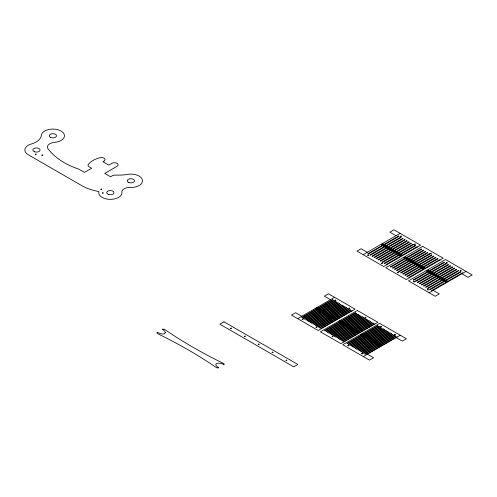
<?xml version="1.0" encoding="UTF-8"?>
<svg xmlns="http://www.w3.org/2000/svg" width="497" height="497" viewBox="0 0 497 497"><rect width="100%" height="100%" fill="white"/><g stroke="black" fill="none" stroke-linecap="round" stroke-linejoin="round"><path stroke-width="0.75" d="M326.97 313.508L327.231 313.222L326.61 313.396A7.449 4.299 0 0 0 325.417 314.104L325.168 314.396L325.771 314.21A7.449 4.299 0 0 0 326.97 313.508M363.152 254.669L400.097 233.341M297.628 318.645L334.574 297.312M429.041 292.714L465.993 271.381M363.313 356.566L400.259 335.239M317.03 307.867L317.639 307.68L317.39 307.978A7.449 4.299 0 0 1 316.191 308.68L315.589 308.867L315.831 308.569A7.449 4.299 0 0 1 317.036 307.873M327.977 314.191L328.585 314.005L328.343 314.297A7.449 4.299 0 0 1 327.138 314.999L326.554 315.191L326.784 314.893A7.449 4.299 0 0 1 327.983 314.191M328.511 315.794L327.902 315.98L328.15 315.682A7.449 4.299 0 0 1 329.349 314.98L329.958 314.794L329.71 315.086A7.449 4.299 0 0 1 328.505 315.788M364.09 336.332L363.481 336.519L363.729 336.227A7.449 4.299 0 0 1 364.935 335.525L365.537 335.332L365.289 335.63A7.449 4.299 0 0 1 364.09 336.332M397.01 252.339L397.793 252.153L397.538 252.544A5.225 3.019 0 0 1 396.519 253.147L395.736 253.34L395.985 252.948A5.225 3.019 0 0 1 397.01 252.346M398.575 254.334L397.793 254.526L398.041 254.129A5.225 3.019 0 0 1 399.066 253.532L399.843 253.34L399.594 253.731A5.225 3.019 0 0 1 398.569 254.334M440.317 277.351L441.1 277.158L440.851 277.55A5.225 3.019 0 0 1 439.833 278.152L439.05 278.345L439.298 277.953A5.225 3.019 0 0 1 440.323 277.351M417.548 246.972L417.033 246.674L386.244 264.447L386.759 264.746M440.125 260.006L439.615 259.707L408.826 277.488L409.335 277.78M462.912 273.157L462.403 272.865L431.607 290.639L432.123 290.938M395.997 235.708L389.834 232.155L393.941 229.782L420.63 245.189L383.678 266.522L356.995 251.115L361.095 248.748L367.258 252.302M461.887 273.754L468.044 277.307L472.15 274.94L445.467 259.533L408.515 280.861L435.198 296.268L439.305 293.901L433.148 290.341M352.025 310.942L351.683 310.743L320.888 328.523L321.23 328.716M374.806 324.094L374.465 323.901L343.675 341.675L344.017 341.874M397.184 337.016L396.842 336.817L366.047 354.591L366.395 354.79M330.468 299.685L324.311 296.125L328.418 293.758L355.1 309.165L318.155 330.493L291.466 315.092L295.572 312.719L301.729 316.272M396.159 337.606L402.315 341.159L406.422 338.792L379.733 323.385L342.787 344.719L369.47 360.126L373.576 357.753L367.42 354.199M35.362 154.25C36.66 155.35 36.48 153.163 35.368 154.232M41.829 155.095C43.115 156.176 42.99 154.027 41.841 155.052M100.903 189.258C102.189 190.363 102.047 188.158 100.91 189.239M102.407 192.985C103.774 194.047 103.438 191.923 102.419 192.942M230.571 328.312C232.031 329.48 231.602 327.125 230.571 328.312M244.425 336.307C245.593 337.538 245.829 335.164 244.425 336.307M258.278 344.309C259.633 345.49 259.546 343.11 258.278 344.309M272.139 352.311C273.443 353.51 273.431 351.112 272.139 352.311M285.992 360.306C287.365 361.499 287.104 359.151 285.992 360.306M302.176 319.211C303.505 320.403 303.45 318.024 302.176 319.211M316.036 327.212C317.291 328.436 317.334 326.026 316.036 327.212M332.145 336.519C333.444 337.699 333.375 335.425 332.158 336.469M335.021 300.25C336.345 301.443 336.214 299.119 335.028 300.225M348.875 308.252C350.348 309.395 349.956 307.103 348.882 308.227M347.85 345.583C349.236 346.751 349.031 344.44 347.857 345.558M367.705 255.241C368.985 256.446 369.004 254.073 367.705 255.241M361.704 353.584C363.003 354.759 362.972 352.485 361.717 353.535M364.991 317.552C366.239 318.745 366.376 316.396 365.003 317.508M381.559 263.242C382.87 264.429 382.883 262.056 381.566 263.217M380.696 326.622C381.913 327.815 382.156 325.473 380.702 326.597M397.47 272.424C398.631 273.636 398.954 271.294 397.47 272.399M394.55 334.618C395.935 335.786 395.73 333.468 394.556 334.593M400.545 236.28C401.899 237.46 401.806 235.087 400.545 236.28M414.405 244.275C415.598 245.499 415.815 243.108 414.405 244.275M413.579 281.731C414.92 282.911 414.802 280.575 413.585 281.706M427.439 289.726C428.656 290.919 428.892 288.583 427.445 289.701M430.309 253.464C431.526 254.657 431.769 252.321 430.315 253.439M446.424 262.764C447.735 263.963 447.679 261.59 446.424 262.764M460.278 270.766C461.67 271.94 461.458 269.579 460.278 270.766M165.358 332.692C163.768 335.543 159.4 333.145 157.12 332.276A2.15 1.242 0 0 0 157.549 333.624C177.901 343.526 197.657 354.765 216.332 367.563A2.15 1.242 0 0 0 218.668 367.836C211.281 363.003 220.034 361.729 223.985 364.767A2.15 1.242 0 0 0 223.513 363.419C203.155 353.529 183.393 342.29 164.731 329.48A2.15 1.242 0 0 0 162.395 329.207L164.712 331.219L165.358 332.692M381.348 244.946L382.15 244.853A5.225 3.019 0 0 0 383.168 244.251L383.423 243.859L382.64 244.046A5.225 3.019 0 0 0 381.621 244.648L381.367 244.909M383.398 246.133L384.206 246.04A5.225 3.019 0 0 0 385.225 245.437L385.473 245.046L384.69 245.232A5.225 3.019 0 0 0 383.672 245.835L383.398 246.133M385.455 247.32L386.256 247.226A5.225 3.019 0 0 0 387.275 246.618L387.53 246.226L386.747 246.419A5.225 3.019 0 0 0 385.722 247.021L385.455 247.32M387.505 248.5L388.312 248.407A5.225 3.019 0 0 0 389.331 247.804L389.598 247.431L388.797 247.599A5.225 3.019 0 0 0 387.778 248.208L387.523 248.463M389.555 249.687L390.362 249.593A5.225 3.019 0 0 0 391.381 248.991L391.63 248.599L390.847 248.786A5.225 3.019 0 0 0 389.828 249.388L389.555 249.687M391.611 250.873L392.413 250.78A5.225 3.019 0 0 0 393.431 250.177L393.655 249.774L392.903 249.972A5.225 3.019 0 0 0 391.884 250.575L391.611 250.873M393.661 252.06L394.469 251.967A5.225 3.019 0 0 0 395.488 251.358L395.755 250.985L394.953 251.159A5.225 3.019 0 0 0 393.935 251.762L393.661 252.06M399.818 255.613L400.625 255.52A5.225 3.019 0 0 0 401.644 254.918L401.893 254.526L401.11 254.712A5.225 3.019 0 0 0 400.091 255.315L399.818 255.613M403.924 257.98L404.732 257.893A5.225 3.019 0 0 0 405.751 257.284L405.999 256.893L405.217 257.086A5.225 3.019 0 0 0 404.198 257.688L403.924 257.98M405.981 259.167L406.782 259.074A5.225 3.019 0 0 0 407.801 258.471L408.056 258.08L407.273 258.266A5.225 3.019 0 0 0 406.254 258.875L405.999 259.13M408.031 260.353L408.838 260.26A5.225 3.019 0 0 0 409.857 259.658L410.081 259.254L409.323 259.453A5.225 3.019 0 0 0 408.304 260.055L408.031 260.353M410.087 261.54L410.889 261.447A5.225 3.019 0 0 0 411.907 260.844L412.162 260.447L411.379 260.639A5.225 3.019 0 0 0 410.354 261.242L410.087 261.54M412.137 262.727L412.945 262.633A5.225 3.019 0 0 0 413.964 262.025L414.212 261.633L413.429 261.826A5.225 3.019 0 0 0 412.411 262.428L412.156 262.683M414.187 263.907L414.995 263.814A5.225 3.019 0 0 0 416.014 263.211L416.262 262.82L415.48 263.006A5.225 3.019 0 0 0 414.461 263.615L414.206 263.87M416.244 265.094L417.045 265A5.225 3.019 0 0 0 418.064 264.398L418.288 263.994L417.536 264.193A5.225 3.019 0 0 0 416.517 264.795L416.244 265.094M418.294 266.28L419.101 266.187A5.225 3.019 0 0 0 420.12 265.584L420.369 265.193L419.586 265.379A5.225 3.019 0 0 0 418.567 265.982L418.294 266.28M420.35 267.467L421.152 267.374A5.225 3.019 0 0 0 422.17 266.765L422.444 266.392L421.642 266.566A5.225 3.019 0 0 0 420.624 267.169L420.369 267.423M422.4 268.647L423.208 268.554A5.225 3.019 0 0 0 424.227 267.951L424.475 267.56L423.692 267.746A5.225 3.019 0 0 0 422.674 268.355L422.4 268.647M426.712 271.138L427.519 271.045A5.225 3.019 0 0 0 428.538 270.443L428.787 270.051L428.004 270.238A5.225 3.019 0 0 0 426.985 270.84L426.712 271.138M428.762 272.325L429.57 272.232A5.225 3.019 0 0 0 430.588 271.629L430.856 271.25L430.054 271.424A5.225 3.019 0 0 0 429.035 272.027L428.762 272.325M430.818 273.505L431.62 273.418A5.225 3.019 0 0 0 432.638 272.81L432.893 272.418L432.11 272.611A5.225 3.019 0 0 0 431.092 273.213L430.837 273.468M432.868 274.692L433.676 274.599A5.225 3.019 0 0 0 434.695 273.996L434.943 273.605L434.161 273.791A5.225 3.019 0 0 0 433.142 274.4L432.887 274.655M434.925 275.878L435.726 275.785A5.225 3.019 0 0 0 436.745 275.183L437 274.791L436.217 274.978A5.225 3.019 0 0 0 435.198 275.58L434.925 275.878M436.975 277.065L437.782 276.972A5.225 3.019 0 0 0 438.801 276.369L439.068 275.99L438.267 276.164A5.225 3.019 0 0 0 437.248 276.767L436.975 277.065M441.081 279.432L441.883 279.339A5.225 3.019 0 0 0 442.908 278.736L443.156 278.345L442.373 278.531A5.225 3.019 0 0 0 441.355 279.14L441.1 279.395M443.131 280.619L443.939 280.525A5.225 3.019 0 0 0 444.958 279.923L445.182 279.519L444.424 279.718A5.225 3.019 0 0 0 443.405 280.32L443.131 280.619M445.188 281.805L445.989 281.712A5.225 3.019 0 0 0 447.008 281.109L447.263 280.718L446.48 280.904A5.225 3.019 0 0 0 445.461 281.507L445.188 281.805M316.949 309.606L317.564 309.469A7.449 4.299 0 0 0 318.757 308.767L319.006 308.469L318.403 308.656A7.449 4.299 0 0 0 317.204 309.364L316.949 309.606M318.316 310.395L318.931 310.258A7.449 4.299 0 0 0 320.13 309.556L320.379 309.264L319.77 309.445A7.449 4.299 0 0 0 318.571 310.153L318.335 310.37M319.683 311.184L320.298 311.054A7.449 4.299 0 0 0 321.497 310.345L321.758 310.066L321.137 310.24A7.449 4.299 0 0 0 319.938 310.942L319.701 311.159M321.056 311.979L321.671 311.843A7.449 4.299 0 0 0 322.864 311.134L323.125 310.855L322.503 311.029A7.449 4.299 0 0 0 321.31 311.731L321.056 311.979M322.423 312.768L323.038 312.632A7.449 4.299 0 0 0 324.237 311.93L324.479 311.631L323.876 311.818A7.449 4.299 0 0 0 322.677 312.52L322.423 312.768M323.789 313.557L324.404 313.421A7.449 4.299 0 0 0 325.603 312.719L325.852 312.42L325.243 312.607A7.449 4.299 0 0 0 324.044 313.315L323.789 313.557M329.262 316.719L329.878 316.583A7.449 4.299 0 0 0 331.077 315.881L331.337 315.595L330.716 315.769A7.449 4.299 0 0 0 329.517 316.471L329.281 316.688M330.635 317.508L331.25 317.372A7.449 4.299 0 0 0 332.443 316.67L332.704 316.384L332.083 316.558A7.449 4.299 0 0 0 330.89 317.26L330.635 317.508M332.002 318.297L332.617 318.161A7.449 4.299 0 0 0 333.816 317.459L334.059 317.161L333.456 317.347A7.449 4.299 0 0 0 332.257 318.055L332.002 318.297M333.369 319.086L333.984 318.95A7.449 4.299 0 0 0 335.183 318.248L335.432 317.956L334.823 318.136A7.449 4.299 0 0 0 333.624 318.844L333.388 319.062M334.736 319.875L335.351 319.745A7.449 4.299 0 0 0 336.55 319.037L336.811 318.757L336.189 318.931A7.449 4.299 0 0 0 334.99 319.633L334.754 319.851M338.364 321.969L338.979 321.839A7.449 4.299 0 0 0 340.178 321.13L340.426 320.838L339.818 321.025A7.449 4.299 0 0 0 338.619 321.727L338.382 321.944M339.731 322.764L340.346 322.628A7.449 4.299 0 0 0 341.545 321.919L341.793 321.627L341.184 321.814A7.449 4.299 0 0 0 339.991 322.516L339.749 322.733M341.104 323.553L341.719 323.417A7.449 4.299 0 0 0 342.911 322.715L343.172 322.429L342.551 322.603A7.449 4.299 0 0 0 341.358 323.305L341.104 323.553M342.47 324.342L343.085 324.206A7.449 4.299 0 0 0 344.284 323.504L344.539 323.218L343.924 323.392A7.449 4.299 0 0 0 342.725 324.1L342.47 324.342M343.837 325.131L344.452 324.995A7.449 4.299 0 0 0 345.651 324.292L345.9 323.994L345.291 324.181A7.449 4.299 0 0 0 344.092 324.889L343.837 325.131M345.21 325.92L345.825 325.79A7.449 4.299 0 0 0 347.018 325.081L347.266 324.789L346.657 324.976A7.449 4.299 0 0 0 345.465 325.678L345.21 325.92M346.577 326.715L347.192 326.579A7.449 4.299 0 0 0 348.385 325.87L348.633 325.578L348.03 325.765A7.449 4.299 0 0 0 346.831 326.467L346.589 326.684M347.943 327.504L348.559 327.368A7.449 4.299 0 0 0 349.758 326.659L350.012 326.38L349.397 326.554A7.449 4.299 0 0 0 348.198 327.256L347.987 327.442M349.31 328.293L349.925 328.157A7.449 4.299 0 0 0 351.124 327.455L351.385 327.169L350.764 327.343A7.449 4.299 0 0 0 349.565 328.045L349.31 328.293M350.683 329.082L351.298 328.946A7.449 4.299 0 0 0 352.491 328.244L352.74 327.945L352.131 328.132A7.449 4.299 0 0 0 350.938 328.84L350.683 329.082M352.05 329.871L352.665 329.735A7.449 4.299 0 0 0 353.864 329.033L354.112 328.741L353.504 328.921A7.449 4.299 0 0 0 352.305 329.629L352.05 329.871M353.417 330.66L354.032 330.53A7.449 4.299 0 0 0 355.231 329.822L355.479 329.53L354.87 329.716A7.449 4.299 0 0 0 353.671 330.418L353.435 330.635M354.783 331.456L355.405 331.319A7.449 4.299 0 0 0 356.597 330.611L356.858 330.331L356.237 330.505A7.449 4.299 0 0 0 355.044 331.207L354.802 331.424M356.156 332.244L356.771 332.108A7.449 4.299 0 0 0 357.964 331.406L358.225 331.12L357.61 331.294A7.449 4.299 0 0 0 356.411 331.996L356.156 332.244M357.523 333.033L358.138 332.897A7.449 4.299 0 0 0 359.337 332.195L359.586 331.897L358.977 332.083A7.449 4.299 0 0 0 357.778 332.785L357.523 333.033M360.741 334.891L361.356 334.754A7.449 4.299 0 0 0 362.549 334.052L362.81 333.767L362.189 333.941A7.449 4.299 0 0 0 360.996 334.643L360.741 334.891M362.108 335.68L362.723 335.543A7.449 4.299 0 0 0 363.922 334.841L364.171 334.543L363.562 334.729A7.449 4.299 0 0 0 362.363 335.438L362.108 335.68M364.848 337.258L365.463 337.121A7.449 4.299 0 0 0 366.656 336.419L366.904 336.127L366.295 336.307A7.449 4.299 0 0 0 365.102 337.016L364.86 337.233M366.214 338.053L366.829 337.917A7.449 4.299 0 0 0 368.022 337.208L368.283 336.929L367.668 337.103A7.449 4.299 0 0 0 366.469 337.805L366.227 338.022M367.581 338.842L368.196 338.706A7.449 4.299 0 0 0 369.395 337.997L369.65 337.718L369.035 337.892A7.449 4.299 0 0 0 367.836 338.594L367.581 338.842M368.948 339.631L369.563 339.494A7.449 4.299 0 0 0 370.762 338.792L371.023 338.507L370.402 338.681A7.449 4.299 0 0 0 369.203 339.383L368.948 339.631M370.321 340.42L370.936 340.283A7.449 4.299 0 0 0 372.129 339.581L372.39 339.296L371.768 339.47A7.449 4.299 0 0 0 370.576 340.178L370.321 340.42M371.688 341.209L372.303 341.072A7.449 4.299 0 0 0 373.502 340.37L373.75 340.072L373.141 340.259A7.449 4.299 0 0 0 371.942 340.967L371.688 341.209M373.054 341.998L373.669 341.868A7.449 4.299 0 0 0 374.868 341.159L375.117 340.867L374.508 341.054A7.449 4.299 0 0 0 373.309 341.756L373.073 341.973M374.421 342.793L375.042 342.657A7.449 4.299 0 0 0 376.235 341.948L376.496 341.669L375.875 341.843A7.449 4.299 0 0 0 374.682 342.545L374.44 342.762M375.794 343.582L376.409 343.446A7.449 4.299 0 0 0 377.602 342.744L377.863 342.458L377.242 342.632A7.449 4.299 0 0 0 376.049 343.334L375.807 343.551M377.161 344.371L377.776 344.235A7.449 4.299 0 0 0 378.975 343.533L379.223 343.234L378.615 343.421A7.449 4.299 0 0 0 377.416 344.123L377.161 344.371M378.528 345.16L379.143 345.024A7.449 4.299 0 0 0 380.342 344.322L380.603 344.036L379.981 344.21A7.449 4.299 0 0 0 378.782 344.918L378.528 345.16M379.901 345.949L380.516 345.813A7.449 4.299 0 0 0 381.708 345.111L381.969 344.825L381.348 344.999A7.449 4.299 0 0 0 380.155 345.707L379.913 345.924M103.954 161.146L102.954 161.724L108.806 165.103L111.893 163.333A3.628 2.094 0 0 1 117.025 163.333A3.628 2.094 0 0 1 117.025 166.296L104.699 173.397L110.551 176.777L112.558 175.621A2.926 1.69 0 0 1 114.708 175.124A74.401 42.953 0 0 0 121.597 175.043A24.67 14.239 0 0 0 127.387 174.416A11.611 6.703 0 0 1 142.446 180.2A11.611 6.703 0 0 1 129.462 187.462A8.12 4.684 0 0 0 121.79 191.507A11.611 6.703 0 0 1 110.415 199.365A11.611 6.703 0 0 1 98.897 191.575A42.177 24.347 0 0 1 80.831 185.095L28.248 154.741A11.611 6.703 0 0 1 30.857 144.124A17.799 10.275 0 0 0 41.27 135.818A11.611 6.703 0 0 1 52.322 129.083A11.611 6.703 0 0 1 64.442 135.178A11.611 6.703 0 0 1 54.403 142.422A8.058 4.653 0 0 0 47.569 148.05L47.588 148.087A74.401 42.953 0 0 0 78.557 169.067A3.678 2.125 0 0 1 79.271 169.384L84.484 172.391L91.665 168.247L89.093 166.762A3.628 2.094 0 0 1 88.336 164.439A22.353 12.903 0 0 1 100.052 157.704A3.628 2.094 0 0 1 104.445 158.5A3.628 2.094 0 0 1 103.954 161.146M223.967 321.814L219.86 324.187L293.758 366.848L297.865 364.481L223.967 321.814M398.563 236.007L367.768 253.781L368.283 254.079L399.072 236.305L398.563 236.007M400.613 237.193L369.824 254.967L370.333 255.265L401.129 237.485L400.613 237.193M402.663 238.374L371.874 256.154L372.39 256.452L403.179 238.672L402.663 238.374M404.72 239.56L373.93 257.34L374.44 257.632L405.229 239.858L404.72 239.56M406.77 240.747L375.981 258.521L376.496 258.819L407.285 241.045L406.77 240.747M408.826 241.933L378.031 259.707L378.546 260.006L409.335 242.225L408.826 241.933M410.876 243.12L380.087 260.894L380.596 261.192L411.392 243.412L410.876 243.12M412.926 244.3L382.137 262.081L382.653 262.373L413.442 244.599L412.926 244.3M414.983 245.487L384.193 263.267L384.703 263.559L415.492 245.785L414.983 245.487M422.68 246.375L385.728 267.709L406.26 279.562L443.206 258.229L422.68 246.375M332.524 299.685L301.729 317.459L302.07 317.658L332.866 299.877L332.524 299.685M421.139 249.04L390.35 266.821L390.859 267.119L421.655 249.339L421.139 249.04M333.891 300.474L303.102 318.248L303.443 318.447L334.232 300.673L333.891 300.474M423.195 250.227L392.4 268.007L392.916 268.299L423.705 250.525L423.195 250.227M335.258 301.263L304.468 319.037L304.81 319.236L335.599 301.462L335.258 301.263M336.624 302.052L305.835 319.832L306.177 320.025L336.972 302.251L336.624 302.052M425.246 251.414L394.456 269.188L394.966 269.486L425.761 251.712L425.246 251.414M337.997 302.841L307.202 320.621L307.55 320.82L338.339 303.04L337.997 302.841M427.296 252.6L396.507 270.374L397.022 270.672L427.811 252.892L427.296 252.6M339.364 303.63L308.575 321.41L308.917 321.609L339.706 303.829L339.364 303.63M340.731 304.425L309.942 322.199L310.283 322.398L341.072 304.618L340.731 304.425M429.352 253.781L398.563 271.561L399.072 271.859L429.862 254.079L429.352 253.781M342.104 305.214L311.308 322.988L311.65 323.187L342.445 305.413L342.104 305.214M431.402 254.967L400.613 272.747L401.129 273.039L431.918 255.265L431.402 254.967M343.47 306.003L312.681 323.777L313.023 323.976L343.812 306.202L343.47 306.003M344.837 306.792L314.048 324.572L314.39 324.765L345.179 306.991L344.837 306.792M433.459 256.154L402.663 273.928L403.179 274.226L433.968 256.452L433.459 256.154M346.204 307.581L315.415 325.361L315.757 325.56L346.546 307.78L346.204 307.581M435.509 257.34L404.72 275.114L405.229 275.413L436.024 257.632L435.509 257.34M347.577 308.376L316.782 326.15L317.129 326.349L347.919 308.569L347.577 308.376M348.944 309.165L318.155 326.939L318.496 327.138L349.285 309.364L348.944 309.165M437.559 258.521L406.77 276.301L407.285 276.599L438.074 258.819L437.559 258.521M350.31 309.954L319.521 327.728L319.863 327.927L350.652 310.153L350.31 309.954M357.362 310.47L320.41 331.797L340.936 343.651L377.888 322.317L357.362 310.47M355.305 312.837L324.516 330.617L324.858 330.809L355.647 313.035L355.305 312.837M443.927 262.199L413.131 279.973L413.647 280.271L444.436 262.497L443.927 262.199M356.678 313.626L325.883 331.406L326.225 331.605L357.02 313.824L356.678 313.626M445.977 263.385L415.188 281.159L415.703 281.457L446.492 263.677L445.977 263.385M358.045 314.415L327.256 332.195L327.598 332.394L358.387 314.613L358.045 314.415M359.412 315.21L328.623 332.984L328.964 333.183L359.753 315.402L359.412 315.21M448.033 264.566L417.238 282.346L417.753 282.644L448.542 264.864L448.033 264.566M360.779 315.999L329.989 333.773L330.331 333.972L361.12 316.198L360.779 315.999M450.083 265.752L419.294 283.532L419.803 283.824L450.599 266.05L450.083 265.752M362.151 316.788L331.356 334.562L331.698 334.761L362.493 316.987L362.151 316.788M363.518 317.577L332.729 335.357L333.071 335.55L363.86 317.776L363.518 317.577M452.133 266.939L421.344 284.713L421.86 285.011L452.649 267.237L452.133 266.939M364.885 318.366L334.096 336.146L334.438 336.345L365.227 318.565L364.885 318.366M454.19 268.125L423.401 285.899L423.91 286.197L454.699 268.417L454.19 268.125M366.252 319.155L335.463 336.935L335.804 337.134L366.6 319.354L366.252 319.155M367.625 319.95L336.836 337.724L337.177 337.923L367.966 320.143L367.625 319.95M456.24 269.306L425.451 287.086L425.966 287.384L456.755 269.604L456.24 269.306M368.991 320.739L338.202 338.513L338.544 338.712L369.333 320.938L368.991 320.739M458.296 270.492L427.501 288.272L428.016 288.564L458.806 270.79L458.296 270.492M370.358 321.528L339.569 339.308L339.911 339.501L370.7 321.727L370.358 321.528M371.731 322.317L340.936 340.097L341.277 340.29L372.073 322.516L371.731 322.317M460.346 271.679L429.557 289.453L430.067 289.751L460.862 271.977L460.346 271.679M373.098 323.106L342.309 340.886L342.65 341.085L373.44 323.305L373.098 323.106M377.683 325.752L346.894 343.533L347.235 343.731L378.024 325.951L377.683 325.752M379.049 326.548L348.26 344.322L348.602 344.52L379.391 326.74L379.049 326.548M380.416 327.337L349.627 345.111L349.969 345.309L380.758 327.535L380.416 327.337M381.789 328.126L350.994 345.9L351.336 346.098L382.131 328.324L381.789 328.126M383.156 328.915L352.367 346.695L352.708 346.887L383.498 329.113L383.156 328.915M384.523 329.704L353.734 347.484L354.075 347.683L384.864 329.902L384.523 329.704M385.889 330.493L355.1 348.273L355.442 348.472L386.237 330.691L385.889 330.493M387.262 331.288L356.473 349.062L356.815 349.261L387.604 331.48L387.262 331.288M388.629 332.077L357.84 349.851L358.182 350.05L388.971 332.276L388.629 332.077M389.996 332.866L359.207 350.64L359.548 350.839L390.338 333.065L389.996 332.866M391.369 333.655L360.573 351.435L360.915 351.627L391.711 333.854L391.369 333.655M392.736 334.444L361.946 352.224L362.288 352.423L393.077 334.643L392.736 334.444M394.102 335.239L363.313 353.013L363.655 353.212L394.444 335.432L394.102 335.239M395.469 336.028L364.68 353.802L365.022 354.001L395.817 336.227L395.469 336.028M34.641 151.815A3.628 2.094 0 0 0 40.083 150.001A3.628 2.094 0 0 0 34.641 148.187A3.628 2.094 0 0 0 34.641 151.815M50.843 137.514A3.628 2.094 0 0 0 56.496 135.923A3.628 2.094 0 0 0 51.29 133.892A3.628 2.094 0 0 0 50.843 137.514M128.847 182.548A3.628 2.094 0 0 0 134.501 180.964A3.628 2.094 0 0 0 129.295 178.926A3.628 2.094 0 0 0 128.847 182.548M108.539 194.476A3.628 2.094 0 0 0 113.981 192.662A3.628 2.094 0 0 0 108.539 190.848A3.628 2.094 0 0 0 108.539 194.476"/></g></svg>
